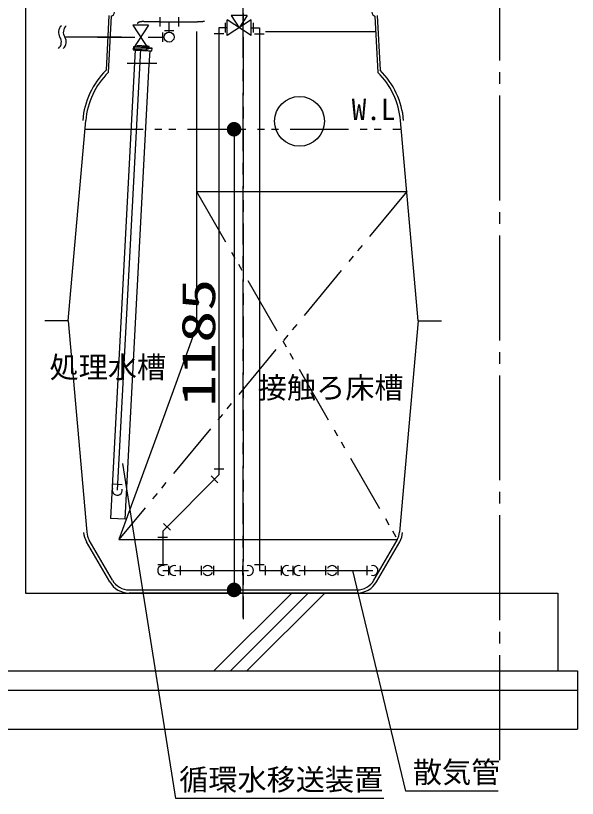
# Model space of a CAD drawing. Units: millimetres, scale not verified. Extents: x -8915 to 8404, y -6690 to 5387.
# Drawn here: x -177 to 1268, y -4274 to -2261 of the extents above; entities that cross this region are included whole.
import ezdxf
from ezdxf.enums import TextEntityAlignment as Align

# ---------------------------------------------------------------- set-up
doc = ezdxf.new("R2010")
doc.units = ezdxf.units.MM
doc.header["$LTSCALE"] = 30
for name, pattern in [('CHAIN1', [8, 5, -1, 1, -1]), ('CHAIN2', [12, 9, -1, 1, -1]), ('DOUBLE_CHAIN1', [8.8, 5, -1, 0.6, -0.6, 0.6, -1])]:
    doc.linetypes.add(name, pattern=pattern)
for name, color, linetype, lineweight in [('0-0_KUTAI', 4, 'Continuous', 25), ('0-1_KIKI', 3, 'Continuous', 25), ('0-2_SEISAKU', 2, 'Continuous', 25), ('0-5_MOJI', 7, 'Continuous', 25), ('0-8_FUTA', 3, 'Continuous', 25), ('0-E_0D', 3, 'Continuous', 25), ('1-1_11', 3, 'Continuous', 25), ('1-2_12', 3, 'Continuous', 25), ('1-4_14', 3, 'Continuous', 25), ('1-5_15', 3, 'DOUBLE_CHAIN1', 25), ('1-8_18', 3, 'Continuous', 25)]:
    doc.layers.add(name, color=color, linetype=linetype, lineweight=lineweight)
doc.styles.add('MS Gothic', font='')
doc.styles.add('ＭＳ ゴシック', font='')
doc.styles.get('MS Gothic').set_extended_font_data('MS Gothic')
doc.styles.get('ＭＳ ゴシック').set_extended_font_data('MS Gothic')

msp = doc.modelspace()

# ---------------------------------------------------------------- linework, layer by layer
at = {"layer": '0-0_KUTAI'}
for points in [[(770.42, -4274.28), (234.93, -4274.28), (98.9, -3413.35)], [(1065, -4255.41), (827.1, -4255.41), (690.53, -3688.17)]]:
    msp.add_lwpolyline(points, dxfattribs=at)
at = {"layer": '0-0_KUTAI', "color": 3}
for centre, radius in [((218.06, -2316.17), 12.8), ((553.49, -2532.68), 64)]:
    msp.add_circle(centre, radius, dxfattribs=at)
at = {"layer": '0-1_KIKI', "linetype": 'CHAIN1'}
msp.add_line((408.49, -1835.15), (408.49, -3813.22), dxfattribs=at)
at = {"layer": '0-1_KIKI'}
msp.add_line((-41.52, -3046.17), (-101.51, -3046.17), dxfattribs=at)
at = {"layer": '0-2_SEISAKU', "linetype": 'CHAIN2'}
msp.add_line((1068.49, -1746.17), (1068.49, -4196.17), dxfattribs=at)
at = {"layer": '0-2_SEISAKU'}
for p, q in [((-151.52, -2096.17), (-151.52, -3746.17)), ((-151.52, -3746.17), (1218.49, -3746.17)), ((333.48, -3946.17), (533.48, -3746.17)), ((375.91, -3946.17), (575.91, -3746.17)), ((418.34, -3946.17), (618.34, -3746.17)), ((1218.49, -3746.17), (1218.49, -3946.17)), ((-451.52, -3946.17), (1268.48, -3946.17)), ((1268.48, -3946.17), (1268.48, -4096.17)), ((-451.52, -3996.17), (1268.48, -3996.17)), ((-451.52, -4096.17), (1268.48, -4096.17))]:
    msp.add_line(p, q, dxfattribs=at)
at = {"layer": '0-5_MOJI', "color": 4}
for p, q in [((265.11, -2553.17), (385.11, -2553.17)), ((385.11, -2553.17), (385.11, -3738.17)), ((265.11, -3738.17), (385.11, -3738.17))]:
    msp.add_line(p, q, dxfattribs=at)
at = {"layer": '0-5_MOJI'}
for points in [[(377.94, -2535.84), (385.11, -2553.17), (374.7, -2537.58)], [(381.46, -2534.78), (385.11, -2553.17), (377.94, -2535.84)], [(385.11, -2534.42), (385.11, -2553.17), (381.46, -2534.78)], [(388.77, -2534.78), (385.11, -2553.17), (385.11, -2534.42)], [(392.29, -2535.84), (385.11, -2553.17), (388.77, -2534.78)], [(395.53, -2537.58), (385.11, -2553.17), (392.29, -2535.84)], [(366.72, -2549.51), (385.11, -2553.17), (366.36, -2553.17)], [(366.36, -2553.17), (385.11, -2553.17), (366.72, -2556.82)], [(367.79, -2545.99), (385.11, -2553.17), (366.72, -2549.51)], [(366.72, -2556.82), (385.11, -2553.17), (367.79, -2560.34)], [(369.52, -2542.75), (385.11, -2553.17), (367.79, -2545.99)], [(367.79, -2560.34), (385.11, -2553.17), (369.52, -2563.58)], [(371.86, -2539.91), (385.11, -2553.17), (369.52, -2542.75)], [(369.52, -2563.58), (385.11, -2553.17), (371.86, -2566.42)], [(374.7, -2537.58), (385.11, -2553.17), (371.86, -2539.91)], [(371.86, -2566.42), (385.11, -2553.17), (374.7, -2568.76)], [(374.7, -2568.76), (385.11, -2553.17), (377.94, -2570.49)], [(377.94, -2570.49), (385.11, -2553.17), (381.46, -2571.56)], [(381.46, -2571.56), (385.11, -2553.17), (385.11, -2571.92)], [(398.37, -2539.91), (385.11, -2553.17), (395.53, -2537.58)], [(400.7, -2542.75), (385.11, -2553.17), (398.37, -2539.91)], [(402.44, -2545.99), (385.11, -2553.17), (400.7, -2542.75)], [(403.5, -2549.51), (385.11, -2553.17), (402.44, -2545.99)], [(403.86, -2553.17), (385.11, -2553.17), (403.5, -2549.51)], [(385.11, -2571.92), (385.11, -2553.17), (388.77, -2571.56)], [(388.77, -2571.56), (385.11, -2553.17), (392.29, -2570.49)], [(392.29, -2570.49), (385.11, -2553.17), (395.53, -2568.76)], [(395.53, -2568.76), (385.11, -2553.17), (398.37, -2566.42)], [(398.37, -2566.42), (385.11, -2553.17), (400.7, -2563.58)], [(400.7, -2563.58), (385.11, -2553.17), (402.44, -2560.34)], [(402.44, -2560.34), (385.11, -2553.17), (403.5, -2556.82)], [(403.5, -2556.82), (385.11, -2553.17), (403.86, -2553.17)], [(374.7, -3722.58), (385.11, -3738.17), (371.86, -3724.91)], [(377.94, -3720.85), (385.11, -3738.17), (374.7, -3722.58)], [(381.46, -3719.78), (385.11, -3738.17), (377.94, -3720.85)], [(385.11, -3719.42), (385.11, -3738.17), (381.46, -3719.78)], [(388.77, -3719.78), (385.11, -3738.17), (385.11, -3719.42)], [(392.29, -3720.85), (385.11, -3738.17), (388.77, -3719.78)], [(395.53, -3722.58), (385.11, -3738.17), (392.29, -3720.85)], [(398.37, -3724.91), (385.11, -3738.17), (395.53, -3722.58)], [(366.72, -3734.51), (385.11, -3738.17), (366.36, -3738.17)], [(366.36, -3738.17), (385.11, -3738.17), (366.72, -3741.83)], [(367.79, -3731), (385.11, -3738.17), (366.72, -3734.51)], [(366.72, -3741.83), (385.11, -3738.17), (367.79, -3745.35)], [(369.52, -3727.76), (385.11, -3738.17), (367.79, -3731)], [(367.79, -3745.35), (385.11, -3738.17), (369.52, -3748.59)], [(371.86, -3724.91), (385.11, -3738.17), (369.52, -3727.76)], [(369.52, -3748.59), (385.11, -3738.17), (371.86, -3751.43)], [(371.86, -3751.43), (385.11, -3738.17), (374.7, -3753.76)], [(374.7, -3753.76), (385.11, -3738.17), (377.94, -3755.49)], [(377.94, -3755.49), (385.11, -3738.17), (381.46, -3756.56)], [(381.46, -3756.56), (385.11, -3738.17), (385.11, -3756.92)], [(400.7, -3727.76), (385.11, -3738.17), (398.37, -3724.91)], [(402.44, -3731), (385.11, -3738.17), (400.7, -3727.76)], [(403.5, -3734.51), (385.11, -3738.17), (402.44, -3731)], [(403.86, -3738.17), (385.11, -3738.17), (403.5, -3734.51)], [(385.11, -3756.92), (385.11, -3738.17), (388.77, -3756.56)], [(388.77, -3756.56), (385.11, -3738.17), (392.29, -3755.49)], [(392.29, -3755.49), (385.11, -3738.17), (395.53, -3753.76)], [(395.53, -3753.76), (385.11, -3738.17), (398.37, -3751.43)], [(398.37, -3751.43), (385.11, -3738.17), (400.7, -3748.59)], [(400.7, -3748.59), (385.11, -3738.17), (402.44, -3745.35)], [(402.44, -3745.35), (385.11, -3738.17), (403.5, -3741.83)], [(403.5, -3741.83), (385.11, -3738.17), (403.86, -3738.17)]]:
    msp.add_solid(points, dxfattribs=at)
at = {"layer": '0-8_FUTA'}
msp.add_line((288.49, -2301.45), (288.49, -3060.22), dxfattribs=at)
msp.add_lwpolyline([(288.47, -3060.25), (189.43, -3332.37), (148.48, -3444.87), (107.59, -3557.23), (89.05, -3608.17)], dxfattribs=at)
at = {"layer": '0-E_0D'}
for p, q in [((193.72, -2264.4), (193.72, -2288.93)), ((242.11, -2264.4), (242.11, -2288.93)), ((429.12, -2312.35), (367.25, -2271.39)), ((367.25, -2312.35), (367.25, -2271.39)), ((418.94, -2260.93), (398.46, -2291.87)), ((165.24, -2285.23), (124.28, -2285.23)), ((124.28, -2285.23), (165.24, -2347.1)), ((165.24, -2285.23), (124.28, -2347.1)), ((193.72, -2276.67), (161.76, -2276.67)), ((193.72, -2276.67), (242.11, -2276.67)), ((218.06, -2303.37), (218.06, -2276.67)), ((242.11, -2276.67), (285.79, -2276.67)), ((367.25, -2291.87), (346.19, -2291.87)), ((361.98, -2279.6), (361.98, -2304.13)), ((429.12, -2291.87), (450.19, -2291.87)), ((434.39, -2279.6), (434.39, -2304.13)), ((450.19, -2291.87), (450.19, -3688.17)), ((202.27, -2328.43), (202.27, -2303.9)), ((230.33, -2300.37), (205.8, -2300.37)), ((358.45, -2307.66), (333.92, -2307.66)), ((437.92, -2307.66), (462.45, -2307.66)), ((34.12, -2316.17), (129.39, -2316.17)), ((163.77, -2316.17), (205.26, -2316.17)), ((144.76, -2347.1), (84.54, -3481.87)), ((165.24, -2347.1), (124.28, -2347.1)), ((333.92, -3426.68), (358.45, -3426.68)), ((343.69, -3462.31), (326.34, -3444.97)), ((73.12, -3465.45), (97.62, -3466.74)), ((203.98, -3567.33), (221.33, -3584.68)), ((213.75, -3602.97), (189.22, -3602.97)), ((189.22, -3672.38), (213.75, -3672.38)), ((217.28, -3700.44), (217.28, -3675.91)), ((247.28, -3700.44), (247.28, -3675.91)), ((301.69, -3700.44), (301.69, -3675.91)), ((333.28, -3700.44), (333.28, -3675.91)), ((406.69, -3675.91), (406.69, -3700.44)), ((437.92, -3672.38), (462.45, -3672.38)), ((465.98, -3700.44), (465.98, -3675.91)), ((507.28, -3700.44), (507.28, -3675.91)), ((537.28, -3700.44), (537.28, -3675.91)), ((567.28, -3700.44), (567.28, -3675.91)), ((621.69, -3700.44), (621.69, -3675.91)), ((653.28, -3700.44), (653.28, -3675.91)), ((726.69, -3675.91), (726.69, -3700.44)), ((201.49, -3688.17), (218.69, -3688.17)), ((231.49, -3688.17), (422.49, -3688.17)), ((450.19, -3688.17), (508.69, -3688.17)), ((521.49, -3688.17), (538.69, -3688.17)), ((551.49, -3688.17), (742.49, -3688.17))]:
    msp.add_line(p, q, dxfattribs=at)
for points in [[(429.12, -2312.35), (429.12, -2271.39), (367.25, -2312.35)], [(418.67, -2260.93), (377.71, -2260.93), (398.19, -2291.87)], [(135.78, -2281.17), (135.74, -2281.21), (135.69, -2281.24), (135.65, -2281.28), (135.61, -2281.32)], [(138.58, -2279), (138.44, -2279.1), (138.29, -2279.2), (138.15, -2279.3), (138.01, -2279.4), (137.87, -2279.5), (137.72, -2279.61), (137.58, -2279.72), (137.44, -2279.82), (137.3, -2279.93), (137.16, -2280.04), (137.03, -2280.15), (136.98, -2280.19), (136.94, -2280.22), (136.89, -2280.26), (136.85, -2280.29), (136.8, -2280.33), (136.76, -2280.37), (136.71, -2280.4), (136.67, -2280.44), (136.62, -2280.47), (136.58, -2280.51), (136.54, -2280.55), (136.49, -2280.58), (136.45, -2280.62), (136.4, -2280.66), (136.36, -2280.69), (136.31, -2280.73), (136.27, -2280.77), (136.22, -2280.8), (136.18, -2280.84), (136.14, -2280.88), (136.09, -2280.91), (136.05, -2280.95), (136, -2280.99), (135.96, -2281.02), (135.92, -2281.06), (135.87, -2281.1), (135.83, -2281.13), (135.78, -2281.17)], [(147, -2276.43), (146.7, -2276.45), (146.4, -2276.48), (146.1, -2276.5), (145.81, -2276.53), (145.51, -2276.57), (145.22, -2276.61), (144.92, -2276.65), (144.63, -2276.69), (144.34, -2276.74), (144.05, -2276.79), (143.77, -2276.85), (143.48, -2276.91), (143.2, -2276.98), (142.92, -2277.05), (142.64, -2277.12), (142.36, -2277.2), (142.08, -2277.29), (141.81, -2277.38), (141.65, -2277.43), (141.48, -2277.49), (141.32, -2277.55), (141.16, -2277.61), (141, -2277.68), (140.84, -2277.75), (140.69, -2277.81), (140.53, -2277.88), (140.37, -2277.96), (140.22, -2278.03), (140.07, -2278.11), (139.91, -2278.19), (139.76, -2278.27), (139.61, -2278.36), (139.46, -2278.44), (139.31, -2278.53), (139.16, -2278.62), (139.02, -2278.71), (138.87, -2278.8), (138.72, -2278.9), (138.58, -2279)], [(156.86, -2276.47), (156.64, -2276.47), (156.42, -2276.46), (156.19, -2276.45), (155.97, -2276.44), (155.74, -2276.44), (155.52, -2276.43), (155.3, -2276.42), (155.07, -2276.42), (154.85, -2276.41), (154.62, -2276.4), (154.4, -2276.4), (154.17, -2276.39), (153.95, -2276.39), (153.72, -2276.38), (153.49, -2276.38), (153.27, -2276.37), (153.04, -2276.37), (152.81, -2276.36), (152.58, -2276.36), (152.36, -2276.35), (152.13, -2276.35), (151.9, -2276.35), (151.67, -2276.34), (151.44, -2276.34), (151.21, -2276.34), (150.91, -2276.34), (150.61, -2276.33), (150.31, -2276.33), (150.01, -2276.33), (149.71, -2276.34), (149.4, -2276.34), (149.1, -2276.34), (148.8, -2276.35), (148.5, -2276.36), (148.2, -2276.37), (147.9, -2276.38), (147.59, -2276.39), (147.29, -2276.41), (147, -2276.43)], [(161.76, -2276.67), (161.66, -2276.66), (161.55, -2276.66), (161.45, -2276.65), (161.35, -2276.65), (161.24, -2276.65), (161.14, -2276.64), (161.03, -2276.64), (160.93, -2276.63), (160.82, -2276.63), (160.72, -2276.62), (160.61, -2276.62), (160.51, -2276.62), (160.41, -2276.61), (160.3, -2276.61), (160.2, -2276.6), (160.09, -2276.6), (159.99, -2276.59), (159.88, -2276.59), (159.78, -2276.59), (159.67, -2276.58), (159.57, -2276.58), (159.46, -2276.57), (159.36, -2276.57), (159.26, -2276.56), (159.15, -2276.56), (159.05, -2276.56), (158.94, -2276.55), (158.84, -2276.55), (158.73, -2276.54), (158.63, -2276.54), (158.52, -2276.54), (158.42, -2276.53), (158.2, -2276.52), (157.97, -2276.51), (157.75, -2276.51), (157.53, -2276.5), (157.31, -2276.49), (157.08, -2276.48), (156.86, -2276.47)], [(346.19, -2291.87), (346.19, -3442.47), (201.49, -3587.17), (201.49, -3675.37)], [(285.79, -2276.67), (286.52, -2276.63), (287.23, -2276.6), (287.92, -2276.57), (288.6, -2276.53), (289.26, -2276.5), (289.9, -2276.47), (290.53, -2276.44), (291.15, -2276.4), (291.75, -2276.37), (292.33, -2276.34), (292.9, -2276.31), (293.46, -2276.28), (294, -2276.25), (294.53, -2276.22), (295.05, -2276.19), (295.56, -2276.17), (296.05, -2276.14), (296.52, -2276.11), (296.99, -2276.08), (297.44, -2276.06), (297.89, -2276.03), (298.32, -2276), (298.73, -2275.98), (299.14, -2275.95), (299.54, -2275.93), (299.92, -2275.9), (300.3, -2275.88), (300.66, -2275.85), (301.02, -2275.83), (301.36, -2275.8), (301.7, -2275.78), (302.02, -2275.76), (302.18, -2275.75), (302.33, -2275.74), (302.48, -2275.72), (302.63, -2275.71), (302.78, -2275.7), (302.93, -2275.69), (303.07, -2275.68)], [(303.07, -2275.68), (303.21, -2275.67), (303.35, -2275.66), (303.49, -2275.65), (303.63, -2275.64), (303.76, -2275.63), (303.89, -2275.62), (304.02, -2275.61), (304.15, -2275.6), (304.28, -2275.59), (304.4, -2275.58), (304.52, -2275.57), (304.64, -2275.56), (304.76, -2275.55), (304.88, -2275.54), (305, -2275.53), (305.11, -2275.52), (305.22, -2275.51), (305.34, -2275.5), (305.45, -2275.49), (305.55, -2275.48), (305.66, -2275.47), (305.77, -2275.46), (305.87, -2275.45), (305.97, -2275.44), (306.07, -2275.43), (306.19, -2275.42), (306.31, -2275.41), (306.43, -2275.4), (306.54, -2275.39), (306.65, -2275.38), (306.76, -2275.37), (306.87, -2275.36), (306.98, -2275.35), (307.08, -2275.34), (307.19, -2275.33), (307.29, -2275.32), (307.39, -2275.31), (307.49, -2275.3), (307.59, -2275.29)], [(307.59, -2275.29), (307.68, -2275.28), (307.78, -2275.27), (307.88, -2275.26), (307.97, -2275.25), (308.06, -2275.24), (308.15, -2275.23), (308.24, -2275.22), (308.33, -2275.21), (308.42, -2275.2), (308.51, -2275.2), (308.6, -2275.19), (308.68, -2275.18), (308.77, -2275.17), (308.85, -2275.16), (308.94, -2275.15), (309.02, -2275.14), (309.1, -2275.13), (309.19, -2275.13)]]:
    msp.add_lwpolyline(points, dxfattribs=at)
for centre, start, end in [((84.54, -3481.87), 160.40184, 13.59816), ((201.49, -3688.17), 73.40184, 286.59816), ((231.49, -3688.17), 73.40184, 286.59816), ((317.49, -3688.17), 22.9932, 157.0068), ((422.49, -3688.17), 253.40184, 106.59816), ((521.49, -3688.17), 73.40184, 286.59816), ((551.49, -3688.17), 73.40184, 286.59816), ((637.49, -3688.17), 22.9932, 157.0068), ((742.49, -3688.17), 253.40184, 106.59816), ((317.49, -3688.17), 202.9932, 337.0068), ((637.49, -3688.17), 202.9932, 337.0068)]:
    msp.add_arc(centre, 12.8, start, end, dxfattribs=at)
at = {"layer": '1-1_11'}
for p, q in [((130.96, -2349.19), (67.11, -3554.04)), ((126.27, -2341.43), (125.88, -2348.92)), ((125.88, -2348.92), (127.4, -2349)), ((127.8, -2341.51), (126.27, -2341.43)), ((127.8, -2341.51), (127.4, -2349)), ((134.53, -2338.42), (134.35, -2341.86)), ((148.17, -2338.58), (152.9, -2338.84)), ((155.81, -2350.51), (159.29, -2350.69)), ((159.96, -2350.73), (160.35, -2343.24)), ((166.27, -2344.1), (166.49, -2340.11)), ((166.95, -2388.09), (168.9, -2351.2)), ((173.9, -2351.46), (174.25, -2344.8)), ((105.05, -3556.06), (167.06, -2385.97)), ((105.05, -3556.06), (67.11, -3554.04)), ((105.05, -3556.06), (67.11, -3554.04))]:
    msp.add_line(p, q, dxfattribs=at)
at = {"layer": '1-1_11', "linetype": 'CHAIN1'}
msp.add_line((110.18, -2383.17), (186.18, -2383.17), dxfattribs=at)
at = {"layer": '1-1_11'}
for points in [[(127.4, -2349), (128.54, -2349.06), (129.97, -2349.14), (131.67, -2349.23), (133.61, -2349.33), (135.74, -2349.44), (138.02, -2349.56), (140.4, -2349.69), (142.84, -2349.82), (145.28, -2349.95), (147.67, -2350.07), (149.97, -2350.2), (152.12, -2350.31), (154.08, -2350.41), (155.81, -2350.51)], [(160.35, -2343.24), (160.32, -2343.23), (159.98, -2343.22), (159.27, -2343.18), (158.22, -2343.12), (156.84, -2343.05), (155.16, -2342.96), (153.23, -2342.86), (151.07, -2342.74), (148.75, -2342.62), (146.31, -2342.49), (143.81, -2342.36), (141.29, -2342.23), (138.83, -2342.09), (136.46, -2341.97), (134.24, -2341.85), (132.23, -2341.75), (130.46, -2341.65), (128.97, -2341.57), (127.8, -2341.51)], [(159.29, -2350.69), (159.8, -2350.72), (159.96, -2350.73)], [(159.96, -2350.73), (162.38, -2350.85), (164.79, -2350.98), (166.97, -2351.1), (168.9, -2351.2), (170.55, -2351.29), (171.88, -2351.36), (172.89, -2351.41), (173.56, -2351.45), (173.87, -2351.46), (173.9, -2351.46)]]:
    msp.add_lwpolyline(points, dxfattribs=at)
for centre, major_axis, start_param, end_param in [((150.54, -2338.71), (-16.01, 0.29), 4.8608473, 6.2831853), ((150.54, -2338.71), (-15.95, 1.4), 1.4223381, 4.5639307), ((150.33, -2342.7), (-15.95, 1.4), 2.2492946, 3.1415927), ((150.33, -2342.7), (-23.92, 2.1), 2.0025738, 3.9828397)]:
    msp.add_ellipse(centre, major_axis=major_axis, ratio=0.005165, start_param=start_param, end_param=end_param, dxfattribs=at)
at = {"layer": '1-2_12'}
msp.add_line((34.12, -2316.17), (-50.47, -2316.17), dxfattribs=at)
for centre, start, end in [((-44.13, -2303.73), 131.81026, 213.55739), ((-31.72, -2303.73), 131.81026, 213.55739), ((-81.64, -2328.6), 311.81029, 33.55719), ((-69.22, -2328.6), 311.81029, 33.55719)]:
    msp.add_arc(centre, 22.5, start, end, dxfattribs=at)
at = {"layer": '1-4_14', "linetype": 'CHAIN1'}
for p, q in [((408.49, -3809.23), (408.49, -2154.31)), ((95.9, -2316.17), (34.26, -2316.17))]:
    msp.add_line(p, q, dxfattribs=at)
at = {"layer": '1-4_14'}
for p, q in [((63.24, -2260.91), (55.88, -2401.19)), ((69.19, -2261.97), (61.6, -2406.79)), ((747.78, -2261.97), (755.37, -2406.79)), ((753.73, -2260.91), (761.09, -2401.19)), ((-41.52, -3046.17), (3.56, -2531.01)), ((858.49, -3046.17), (813.42, -2531.01)), ((-41.52, -3046.17), (6.01, -3589.42)), ((858.49, -3046.17), (810.96, -3589.42)), ((858.49, -3046.17), (918.49, -3046.17)), ((65.12, -3717.17), (5.59, -3614.06)), ((72.05, -3713.17), (12.52, -3610.06)), ((744.92, -3713.17), (804.45, -3610.06)), ((751.85, -3717.17), (811.38, -3614.06)), ((115.35, -3738.17), (701.62, -3738.17)), ((701.62, -3746.17), (115.35, -3746.17))]:
    msp.add_line(p, q, dxfattribs=at)
at = {"layer": '1-4_14', "color": 4, "linetype": 'DOUBLE_CHAIN1'}
msp.add_line((1.62, -2553.17), (815.35, -2553.17), dxfattribs=at)
at = {"layer": '1-4_14'}
for centre, radius, start, end in [((66.26, -2251.36), 11, 285.43582, 355), ((750.71, -2251.36), 11, 185, 254.56418), ((202.79, -2548.44), 208, 134.93457, 175), ((202.79, -2548.44), 200, 134.90852, 175), ((614.18, -2548.44), 200, 5, 45.09148), ((614.18, -2548.44), 208, 5, 45.06543), ((55.82, -3585.06), 58, 185, 210), ((55.82, -3585.06), 50, 185, 210), ((761.15, -3585.06), 50, 330, 355), ((761.15, -3585.06), 58, 330, 355), ((115.35, -3688.17), 58, 210, 270), ((115.35, -3688.17), 50, 210, 270), ((701.62, -3688.17), 50, 270, 330), ((701.62, -3688.17), 58, 270, 330)]:
    msp.add_arc(centre, radius, start, end, dxfattribs=at)
at = {"layer": '1-5_15'}
for p, q in [((829.35, -2713.17), (89.05, -3608.17)), ((288.49, -2713.17), (805.49, -3608.17))]:
    msp.add_line(p, q, dxfattribs=at)
at = {"layer": '1-5_15', "linetype": 'Continuous'}
for p, q in [((288.49, -2713.17), (829.35, -2713.17)), ((89.05, -3608.17), (805.49, -3608.17))]:
    msp.add_line(p, q, dxfattribs=at)
at = {"layer": '1-8_18'}
msp.add_line((465.88, -2302.04), (749.88, -2302.04), dxfattribs=at)

# ---------------------------------------------------------------- texts
at = {"layer": '0-1_KIKI', "color": 4, "style": 'MS Gothic'}
for s, p in [('W.L', (687.89, -2546.13)), ('処理水槽', (-89.73, -3209.28)), ('接触ろ床槽', (446.26, -3261.83)), ('散気管', (845.18, -4250.9)), ('循環水移送装置', (243.93, -4270.07))]:
    msp.add_text(s, height=54.99, dxfattribs=at).set_placement(p, align=Align.BOTTOM_LEFT)
at = {"layer": '0-5_MOJI', "color": 3, "style": 'ＭＳ ゴシック', "width": 1.4}
msp.add_text('1185', height=86.59, rotation=90, dxfattribs=at).set_placement((362.61, -3267.38), align=Align.BOTTOM_LEFT)

doc.saveas('drawing.dxf')
